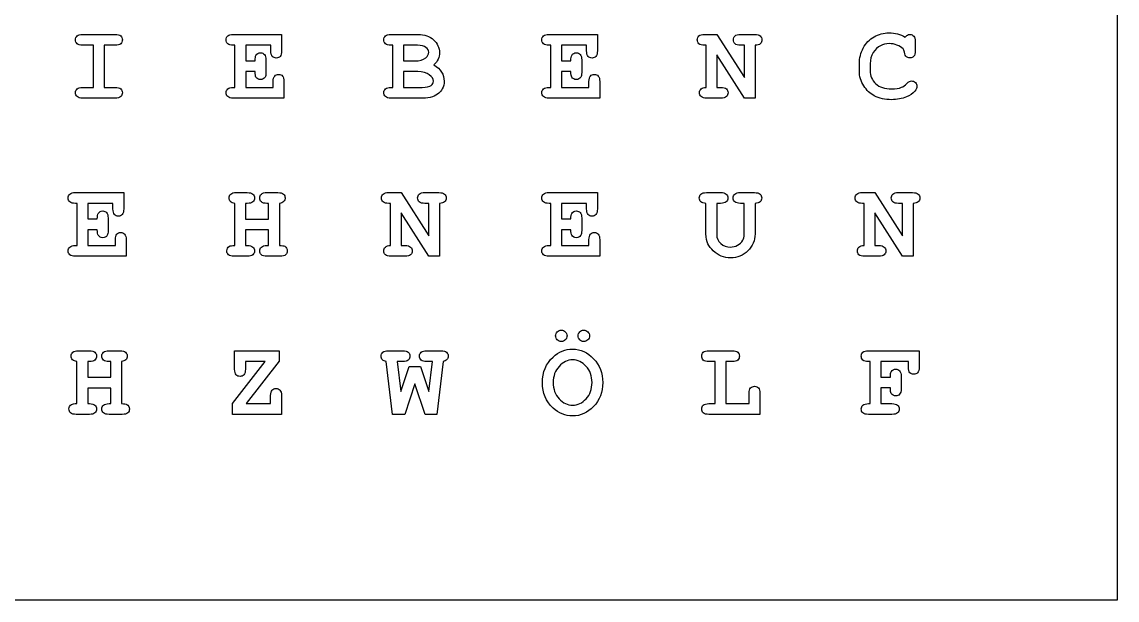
# Model space of a CAD drawing. Extents: x -6 to 224, y 54 to 284.
# Drawn here: x 108.9 to 223.7, y 54.5 to 115.1 of the extents above; entities that cross this region are included whole.
import ezdxf

# ---------------------------------------------------------------- set-up
doc = ezdxf.new("R2010")
doc.units = 0
doc.layers.add('Ebene_1', color=7, linetype='CONTINUOUS')

msp = doc.modelspace()

# ---------------------------------------------------------------- linework, layer by layer
at = {"layer": 'Ebene_1', "color": 2}
msp.add_lwpolyline([(-6.010717, 284.2012), (223.725, 284.2012), (223.725, 54.46548), (-6.010717, 54.46548)], close=True, dxfattribs=at)
at = {"layer": 'Ebene_1', "color": 7}
for points in [[(115.22919, 113.82893), (118.64122, 113.82293)], [(131.02703, 113.82893), (136.09821, 113.82293), (136.09821, 112.10314)], [(147.569, 113.82893), (150.40225, 113.82893)], [(164.14404, 113.82893), (169.21522, 113.82293), (169.21522, 112.10314)], [(180.44898, 113.82893), (181.75536, 113.82293), (184.64373, 109.29194), (184.64373, 112.69294), (184.23583, 112.69294)], [(184.23583, 113.82844), (185.7186, 113.82244)], [(115.22919, 108.27268), (116.37021, 108.27268), (116.37021, 112.69343), (115.22919, 112.69343)], [(117.5002, 112.69343), (117.5002, 108.27268), (118.64122, 108.27268)], [(118.64122, 112.69294), (117.5002, 112.69343)], [(131.02703, 108.27268), (131.20342, 108.27268), (131.20342, 112.69343), (131.02703, 112.69343)], [(134.96822, 112.10314), (134.96822, 112.69294), (132.33341, 112.69294), (132.33341, 111.06134), (133.32559, 111.06134)], [(147.74539, 108.27268), (147.74539, 112.69343), (147.569, 112.69343)], [(150.34713, 112.69343), (148.87538, 112.69343), (148.87538, 111.05081)], [(164.14404, 108.27268), (164.32043, 108.27268), (164.32043, 112.69343), (164.14404, 112.69343)], [(168.08523, 112.10314), (168.08523, 112.69294), (165.45042, 112.69294), (165.45042, 111.06134), (166.44261, 111.06134)], [(180.62537, 108.27268), (180.62537, 112.69343), (180.44898, 112.69343)], [(185.77923, 112.69245), (185.77923, 107.14171), (184.66027, 107.14171), (181.75536, 111.69022)], [(202.55824, 113.07381), (202.55824, 112.11469)], [(181.75536, 111.69022), (181.75536, 108.27268), (182.16326, 108.27268)], [(134.4556, 111.14402), (134.4556, 109.84315)], [(148.87538, 111.05081), (150.11561, 111.05081)], [(167.57262, 111.14402), (167.57262, 109.84315)], [(196.69331, 109.99248), (196.69331, 110.75867)], [(197.8233, 110.74768), (197.8233, 110.01456)], [(132.33341, 109.93184), (132.33341, 108.27268), (135.21626, 108.27268), (135.21626, 108.88453)], [(133.32559, 109.93135), (132.33341, 109.93184)], [(150.36917, 109.92081), (148.87538, 109.92081), (148.87538, 108.27268)], [(165.45042, 109.93184), (165.45042, 108.27268), (168.33327, 108.27268), (168.33327, 108.88453)], [(166.44261, 109.93135), (165.45042, 109.93184)], [(136.34625, 108.88453), (136.34625, 107.14269), (131.02703, 107.14269)], [(147.569, 108.27268), (147.74539, 108.27268)], [(148.87538, 108.27268), (150.82668, 108.27268)], [(169.46327, 108.88453), (169.46327, 107.14269), (164.14404, 107.14269)], [(118.64122, 107.14269), (115.22919, 107.14269)], [(150.88732, 107.14269), (147.569, 107.14269)], [(182.16326, 107.14269), (180.68049, 107.14269)], [(114.46852, 97.23426), (119.5397, 97.22826), (119.5397, 95.50847)], [(131.34122, 97.23428), (132.49326, 97.22828)], [(134.5548, 97.23379), (135.70684, 97.22779)], [(147.33198, 97.23426), (148.63836, 97.22826), (151.52673, 92.69727), (151.52673, 96.09827), (151.11883, 96.09827)], [(151.11883, 97.23377), (152.6016, 97.22777)], [(164.14404, 97.23426), (169.21522, 97.22826), (169.21522, 95.50847)], [(180.65844, 97.22875), (182.14121, 97.23475)], [(184.21378, 97.23475), (185.69655, 97.22875)], [(197.0075, 97.23426), (198.31388, 97.22826), (201.20225, 92.69727), (201.20225, 96.09827), (200.79435, 96.09827)], [(200.79435, 97.23377), (202.27712, 97.22777)], [(114.46852, 91.67801), (114.64491, 91.67801), (114.64491, 96.09876), (114.46852, 96.09876)], [(118.40971, 95.50847), (118.40971, 96.09827), (115.7749, 96.09827), (115.7749, 94.46667), (116.76708, 94.46667)], [(131.18688, 91.67803), (131.18688, 96.09878)], [(132.49326, 96.09829), (132.31687, 96.09829), (132.31687, 94.44464), (134.73119, 94.44464), (134.73119, 96.09829), (134.5548, 96.09829)], [(135.86118, 96.0978), (135.86118, 91.67705)], [(147.50837, 91.67801), (147.50837, 96.09876), (147.33198, 96.09876)], [(152.66223, 96.09778), (152.66223, 90.54704), (151.54326, 90.54704), (148.63836, 95.09555)], [(164.14404, 91.67801), (164.32043, 91.67801), (164.32043, 96.09876), (164.14404, 96.09876)], [(168.08523, 95.50847), (168.08523, 96.09827), (165.45042, 96.09827), (165.45042, 94.46667), (166.44261, 94.46667)], [(180.60332, 92.8962), (180.60332, 96.09876)], [(182.14121, 96.09925), (181.73331, 96.09925), (181.73331, 92.79747)], [(184.62168, 92.79747), (184.62168, 96.09925), (184.21378, 96.09925)], [(185.75167, 96.09876), (185.75167, 92.8962)], [(197.18389, 91.67801), (197.18389, 96.09876), (197.0075, 96.09876)], [(202.33775, 96.09778), (202.33775, 90.54704), (201.21878, 90.54704), (198.31388, 95.09555)], [(117.89709, 94.54935), (117.89709, 93.24849)], [(148.63836, 95.09555), (148.63836, 91.67801), (149.04626, 91.67801)], [(167.57262, 94.54935), (167.57262, 93.24849)], [(198.31388, 95.09555), (198.31388, 91.67801), (198.72178, 91.67801)], [(115.7749, 93.33717), (115.7749, 91.67801), (118.65775, 91.67801), (118.65775, 92.28986)], [(116.76708, 93.33668), (115.7749, 93.33717)], [(134.73119, 93.31512), (132.31687, 93.31512), (132.31687, 91.67801), (132.49326, 91.67801)], [(134.5548, 91.67703), (134.73119, 91.67703), (134.73119, 93.31512)], [(165.45042, 93.33717), (165.45042, 91.67801), (168.33327, 91.67801), (168.33327, 92.28986)], [(166.44261, 93.33668), (165.45042, 93.33717)], [(119.78774, 92.28986), (119.78774, 90.54802), (114.46852, 90.54802)], [(169.46327, 92.28986), (169.46327, 90.54802), (164.14404, 90.54802)], [(132.49326, 90.54802), (131.10971, 90.54802)], [(135.93835, 90.54704), (134.5548, 90.54704)], [(149.04626, 90.54802), (147.56349, 90.54802)], [(198.72178, 90.54802), (197.23901, 90.54802)], [(114.78271, 80.63961), (115.93475, 80.63361)], [(117.99629, 80.63912), (119.14833, 80.63312)], [(131.16985, 78.6938), (131.16985, 80.63959), (135.84416, 80.63359), (135.84416, 79.53116), (132.38302, 75.08334)], [(147.2989, 80.63959), (148.80372, 80.63359)], [(151.31726, 80.6391), (152.81657, 80.6331)], [(180.912, 80.63959), (183.3594, 80.63359)], [(197.64691, 80.63959), (202.96614, 80.63359), (202.96614, 78.90829)], [(114.62837, 75.08336), (114.62837, 79.50411)], [(115.93475, 79.50362), (115.75836, 79.50362), (115.75836, 77.84997), (118.17268, 77.84997), (118.17268, 79.50362), (117.99629, 79.50362)], [(119.30267, 79.50313), (119.30267, 75.08238)], [(136.08167, 75.92119), (136.07567, 73.95335), (130.93834, 73.95335), (130.93834, 75.08334), (134.38344, 79.50409), (132.29984, 79.50409), (132.29984, 78.6938)], [(150.05498, 77.16143), (149.00767, 73.95335), (147.73988, 73.95335), (147.06739, 79.50409)], [(148.80372, 79.5036), (148.21392, 79.5036), (148.58875, 76.34514), (149.4762, 78.97443), (150.65029, 78.97443), (151.53224, 76.34514), (151.90706, 79.5036), (151.31726, 79.5036)], [(153.03706, 79.50311), (152.38662, 73.95237), (151.14088, 73.95237), (150.05498, 77.16143)], [(180.912, 75.08334), (181.56795, 75.08334), (181.56795, 79.50409), (180.912, 79.50409)], [(182.69794, 79.50409), (182.69794, 75.08334), (185.13431, 75.08334), (185.13431, 76.1527)], [(183.3594, 79.5036), (182.69794, 79.50409)], [(197.64691, 75.08334), (197.8233, 75.08334), (197.8233, 79.50409), (197.64691, 79.50409)], [(201.83615, 78.90829), (201.83615, 79.5036), (198.95329, 79.5036), (198.95329, 77.86649), (199.94548, 77.86649)], [(201.07549, 77.94917), (201.07549, 76.64831)], [(118.17268, 76.72045), (115.75836, 76.72045), (115.75836, 75.08334), (115.93475, 75.08334)], [(117.99629, 75.08236), (118.17268, 75.08236), (118.17268, 76.72045)], [(132.38302, 75.08334), (134.94617, 75.08334), (134.94617, 75.92119)], [(186.2643, 76.1527), (186.2643, 73.95335), (180.912, 73.95335)], [(198.95329, 76.73699), (198.95329, 75.08334), (200.11084, 75.08334)], [(199.94548, 76.7365), (198.95329, 76.73699)], [(115.93475, 73.95335), (114.5512, 73.95335)], [(119.37985, 73.95237), (117.99629, 73.95237)], [(200.11084, 73.95335), (197.64691, 73.95335)]]:
    msp.add_lwpolyline(points, dxfattribs=at)
for points in [[(201.4999, 113.5368)], [(185.75167, 96.09876)], [(166.02919, 82.19953)], [(168.3884, 82.19953)], [(168.65298, 77.29372)], [(169.78297, 77.29372)]]:
    msp.add_lwpolyline(points, close=True, dxfattribs=at)
for points in [[(114.64491, 113.66908), (114.762497, 113.775647), (114.957257, 113.82893), (115.22919, 113.82893)], [(118.64122, 113.82293), (118.913153, 113.82293), (119.106077, 113.771483), (119.21999, 113.66859)], [(130.44274, 113.66908), (130.560333, 113.775647), (130.755097, 113.82893), (131.02703, 113.82893)], [(146.98471, 113.66908), (147.102303, 113.775647), (147.297067, 113.82893), (147.569, 113.82893)], [(150.40225, 113.82893), (151.078403, 113.82893), (151.622267, 113.63968), (152.03384, 113.26118)], [(163.55975, 113.66908), (163.677343, 113.775647), (163.872107, 113.82893), (164.14404, 113.82893)], [(179.86469, 113.66908), (179.982283, 113.775647), (180.177047, 113.82893), (180.44898, 113.82893)], [(183.65154, 113.66859), (183.769133, 113.775157), (183.963897, 113.82844), (184.23583, 113.82844)], [(185.7186, 113.82244), (185.990533, 113.82244), (186.18346, 113.770993), (186.29738, 113.6681)], [(198.24222, 113.58089), (198.727293, 113.856503), (199.24176, 113.99431), (199.78562, 113.99431)], [(199.78562, 113.99431), (200.11268, 113.99431), (200.417687, 113.955723), (200.70064, 113.87855)], [(200.70064, 113.87855), (200.987273, 113.805057), (201.253693, 113.69114), (201.4999, 113.5368)], [(201.4999, 113.53679), (201.56972, 113.63233), (201.645053, 113.703987), (201.7259, 113.75176)], [(201.7259, 113.75176), (201.81042, 113.79956), (201.900453, 113.82346), (201.996, 113.82346)], [(201.996, 113.82346), (202.16136, 113.82346), (202.295487, 113.7665), (202.39838, 113.65258)], [(114.47403, 113.26118), (114.47403, 113.43022), (114.53099, 113.566187), (114.64491, 113.66908)], [(114.64491, 112.84777), (114.53099, 112.954337), (114.47403, 113.09214), (114.47403, 113.26118)], [(115.22919, 112.69343), (114.957257, 112.69343), (114.762497, 112.744877), (114.64491, 112.84777)], [(119.21999, 112.84728), (119.106077, 112.744387), (118.913153, 112.69294), (118.64122, 112.69294)], [(119.21999, 113.66859), (119.337583, 113.565697), (119.39638, 113.42973), (119.39638, 113.26069)], [(119.39638, 113.26069), (119.39638, 113.09165), (119.337583, 112.953847), (119.21999, 112.84728)], [(130.27186, 113.26118), (130.27186, 113.43022), (130.32882, 113.566187), (130.44274, 113.66908)], [(130.44274, 112.84777), (130.32882, 112.954337), (130.27186, 113.09214), (130.27186, 113.26118)], [(131.02703, 112.69343), (130.755097, 112.69343), (130.560333, 112.744877), (130.44274, 112.84777)], [(146.81383, 113.26118), (146.81383, 113.43022), (146.87079, 113.566187), (146.98471, 113.66908)], [(146.98471, 112.84777), (146.87079, 112.954337), (146.81383, 113.09214), (146.81383, 113.26118)], [(147.569, 112.69343), (147.297067, 112.69343), (147.102303, 112.744877), (146.98471, 112.84777)], [(151.24009, 112.46743), (151.052677, 112.618097), (150.755023, 112.69343), (150.34713, 112.69343)], [(152.03384, 113.26118), (152.44542, 112.886353), (152.65121, 112.43987), (152.65121, 111.92173)], [(163.38887, 113.26118), (163.38887, 113.43022), (163.44583, 113.566187), (163.55975, 113.66908)], [(163.55975, 112.84777), (163.44583, 112.954337), (163.38887, 113.09214), (163.38887, 113.26118)], [(164.14404, 112.69343), (163.872107, 112.69343), (163.677343, 112.744877), (163.55975, 112.84777)], [(179.69382, 113.26118), (179.69382, 113.43022), (179.750777, 113.566187), (179.86469, 113.66908)], [(179.86469, 112.84777), (179.750777, 112.954337), (179.69382, 113.09214), (179.69382, 113.26118)], [(180.44898, 112.69343), (180.177047, 112.69343), (179.982283, 112.744877), (179.86469, 112.84777)], [(183.48067, 113.26069), (183.48067, 113.42973), (183.537627, 113.565697), (183.65154, 113.66859)], [(183.65154, 112.84728), (183.537627, 112.953847), (183.48067, 113.09165), (183.48067, 113.26069)], [(184.23583, 112.69294), (183.963897, 112.69294), (183.769133, 112.744387), (183.65154, 112.84728)], [(186.30289, 112.8523), (186.18897, 112.745733), (186.014417, 112.69245), (185.77923, 112.69245)], [(186.29738, 113.6681), (186.414973, 113.565207), (186.47377, 113.42924), (186.47377, 113.2602)], [(186.47377, 113.2602), (186.47377, 113.094833), (186.41681, 112.958867), (186.30289, 112.8523)], [(197.10121, 112.40129), (197.376817, 112.912083), (197.757153, 113.305283), (198.24222, 113.58089)], [(198.89817, 112.64386), (198.61521, 112.496867), (198.365323, 112.258007), (198.14851, 111.92728)], [(199.82972, 112.86434), (199.49164, 112.86434), (199.181123, 112.790847), (198.89817, 112.64386)], [(200.64001, 112.71552), (200.37175, 112.814733), (200.101653, 112.86434), (199.82972, 112.86434)], [(201.27391, 112.31864), (201.123243, 112.484007), (200.911943, 112.6163), (200.64001, 112.71552)], [(202.39838, 113.65258), (202.504953, 113.538667), (202.55824, 113.345743), (202.55824, 113.07381)], [(133.32559, 111.06134), (133.32559, 111.35532), (133.353157, 111.54457), (133.40829, 111.62909)], [(133.40829, 111.62909), (133.522203, 111.809157), (133.683893, 111.89919), (133.89336, 111.89919)], [(133.89336, 111.89919), (134.05872, 111.89919), (134.192847, 111.840393), (134.29574, 111.7228)], [(134.29574, 111.7228), (134.402313, 111.60888), (134.4556, 111.415953), (134.4556, 111.14402)], [(135.12256, 111.52436), (135.019667, 111.63828), (134.96822, 111.831207), (134.96822, 112.10314)], [(135.53597, 111.35348), (135.36693, 111.35348), (135.229127, 111.41044), (135.12256, 111.52436)], [(135.94387, 111.52436), (135.840977, 111.41044), (135.70501, 111.35348), (135.53597, 111.35348)], [(136.09821, 112.10314), (136.09821, 111.83488), (136.046763, 111.641953), (135.94387, 111.52436)], [(151.22356, 111.38705), (151.421993, 111.537717), (151.52121, 111.72513), (151.52121, 111.94929)], [(151.52121, 111.94929), (151.52121, 112.147723), (151.427503, 112.320437), (151.24009, 112.46743)], [(152.65121, 111.92173), (152.65121, 111.675517), (152.603437, 111.444003), (152.50789, 111.22719)], [(166.44261, 111.06134), (166.44261, 111.35532), (166.470177, 111.54457), (166.52531, 111.62909)], [(166.52531, 111.62909), (166.63923, 111.809157), (166.80092, 111.89919), (167.01038, 111.89919)], [(167.01038, 111.89919), (167.175747, 111.89919), (167.309877, 111.840393), (167.41277, 111.7228)], [(167.41277, 111.7228), (167.519337, 111.60888), (167.57262, 111.415953), (167.57262, 111.14402)], [(168.23957, 111.52436), (168.136677, 111.63828), (168.08523, 111.831207), (168.08523, 112.10314)], [(168.65298, 111.35348), (168.48394, 111.35348), (168.346137, 111.41044), (168.23957, 111.52436)], [(169.06088, 111.52436), (168.957987, 111.41044), (168.82202, 111.35348), (168.65298, 111.35348)], [(169.21522, 112.10314), (169.21522, 111.83488), (169.163773, 111.641953), (169.06088, 111.52436)], [(196.69331, 110.75867), (196.69331, 111.346637), (196.829277, 111.894177), (197.10121, 112.40129)], [(198.14851, 111.92728), (197.931703, 111.596547), (197.8233, 111.203347), (197.8233, 110.74768)], [(201.42825, 111.96035), (201.402517, 112.11469), (201.35107, 112.23412), (201.27391, 112.31864)], [(201.6322, 111.48631), (201.540327, 111.57083), (201.472343, 111.728843), (201.42825, 111.96035)], [(201.996, 111.35953), (201.845333, 111.35953), (201.724067, 111.40179), (201.6322, 111.48631)], [(202.39838, 111.5304), (202.295487, 111.416487), (202.16136, 111.35953), (201.996, 111.35953)], [(202.55824, 112.11469), (202.55824, 111.842757), (202.504953, 111.647993), (202.39838, 111.5304)], [(150.11561, 111.05081), (150.560263, 111.05081), (150.92958, 111.16289), (151.22356, 111.38705)], [(152.50789, 111.22719), (152.412343, 111.010383), (152.26719, 110.81011), (152.07243, 110.62637)], [(152.07243, 110.62637), (152.428883, 110.413237), (152.695303, 110.163353), (152.87169, 109.87672)], [(133.40829, 109.35808), (133.353157, 109.4426), (133.32559, 109.63369), (133.32559, 109.93135)], [(133.89336, 109.08799), (133.683893, 109.08799), (133.522203, 109.17802), (133.40829, 109.35808)], [(134.3674, 109.34706), (134.249807, 109.174347), (134.091793, 109.08799), (133.89336, 109.08799)], [(134.4556, 109.84315), (134.4556, 109.596943), (134.4262, 109.43158), (134.3674, 109.34706)], [(135.21626, 108.88453), (135.21626, 109.156463), (135.267707, 109.34939), (135.3706, 109.46331)], [(135.3706, 109.46331), (135.477173, 109.580897), (135.614977, 109.63969), (135.78401, 109.63969)], [(135.78401, 109.63969), (135.949377, 109.63969), (136.083507, 109.580897), (136.1864, 109.46331)], [(136.1864, 109.46331), (136.292967, 109.34939), (136.34625, 109.156463), (136.34625, 108.88453)], [(151.58736, 109.59009), (151.3044, 109.81057), (150.898337, 109.92081), (150.36917, 109.92081)], [(152.0118, 108.9176), (152.0118, 109.14544), (151.87032, 109.369603), (151.58736, 109.59009)], [(152.87169, 109.87672), (153.051757, 109.59376), (153.14179, 109.272217), (153.14179, 108.91209)], [(166.52531, 109.35808), (166.470177, 109.4426), (166.44261, 109.63369), (166.44261, 109.93135)], [(167.01038, 109.08799), (166.80092, 109.08799), (166.63923, 109.17802), (166.52531, 109.35808)], [(167.48442, 109.34706), (167.366827, 109.174347), (167.208813, 109.08799), (167.01038, 109.08799)], [(167.57262, 109.84315), (167.57262, 109.596943), (167.54322, 109.43158), (167.48442, 109.34706)], [(168.33327, 108.88453), (168.33327, 109.156463), (168.38472, 109.34939), (168.48762, 109.46331)], [(168.48762, 109.46331), (168.594187, 109.580897), (168.73199, 109.63969), (168.90103, 109.63969)], [(168.90103, 109.63969), (169.06639, 109.63969), (169.200517, 109.580897), (169.30341, 109.46331)], [(169.30341, 109.46331), (169.409983, 109.34939), (169.46327, 109.156463), (169.46327, 108.88453)], [(197.15082, 108.43254), (196.845813, 108.91026), (196.69331, 109.43024), (196.69331, 109.99248)], [(197.8233, 110.01456), (197.8233, 109.470693), (198.0199, 109.01686), (198.4131, 108.65306)], [(114.47403, 107.71044), (114.47403, 107.875807), (114.53099, 108.009937), (114.64491, 108.11283)], [(114.64491, 108.11283), (114.762497, 108.219397), (114.957257, 108.27268), (115.22919, 108.27268)], [(118.64122, 108.27268), (118.913153, 108.27268), (119.106077, 108.219397), (119.21999, 108.11283)], [(119.21999, 108.11283), (119.337583, 108.009937), (119.39638, 107.87397), (119.39638, 107.70493)], [(130.27186, 107.71044), (130.27186, 107.875807), (130.330657, 108.009937), (130.44825, 108.11283)], [(130.44825, 108.11283), (130.565843, 108.219397), (130.75877, 108.27268), (131.02703, 108.27268)], [(146.81383, 107.71044), (146.81383, 107.875807), (146.872627, 108.009937), (146.99022, 108.11283)], [(146.99022, 108.11283), (147.107813, 108.219397), (147.30074, 108.27268), (147.569, 108.27268)], [(150.82668, 108.27268), (151.286027, 108.27268), (151.609407, 108.340663), (151.79682, 108.47663)], [(151.79682, 108.47663), (151.94014, 108.579523), (152.0118, 108.726513), (152.0118, 108.9176)], [(152.94886, 108.11283), (152.85332, 107.925417), (152.735727, 107.776587), (152.59608, 107.66634)], [(153.14179, 108.91209), (153.14179, 108.625457), (153.07748, 108.359037), (152.94886, 108.11283)], [(163.38887, 107.71044), (163.38887, 107.875807), (163.447667, 108.009937), (163.56526, 108.11283)], [(163.56526, 108.11283), (163.682853, 108.219397), (163.87578, 108.27268), (164.14404, 108.27268)], [(179.92533, 107.71044), (179.92533, 107.872133), (179.982287, 108.006263), (180.0962, 108.11283)], [(180.0962, 108.11283), (180.21012, 108.219397), (180.38651, 108.27268), (180.62537, 108.27268)], [(182.16326, 108.27268), (182.435193, 108.27268), (182.62812, 108.219397), (182.74204, 108.11283)], [(182.74204, 108.11283), (182.859633, 108.009937), (182.91843, 107.87397), (182.91843, 107.70493)], [(198.25876, 107.39075), (197.825133, 107.611237), (197.45582, 107.9585), (197.15082, 108.43254)], [(198.4131, 108.65306), (198.809973, 108.28926), (199.35935, 108.10736), (200.06123, 108.10736)], [(200.06123, 108.10736), (200.480157, 108.10736), (200.834773, 108.164317), (201.12508, 108.27823)], [(201.12508, 108.27823), (201.29412, 108.344363), (201.474183, 108.47482), (201.66527, 108.6696)], [(201.66527, 108.6696), (201.782863, 108.787187), (201.874733, 108.862517), (201.94088, 108.89559)], [(201.94088, 108.89559), (202.007013, 108.932323), (202.082343, 108.95069), (202.16687, 108.95069)], [(202.16687, 108.95069), (202.317537, 108.95069), (202.44983, 108.89373), (202.56375, 108.77981)], [(202.73463, 108.37742), (202.73463, 108.22308), (202.65746, 108.057717), (202.50312, 107.88133)], [(202.56375, 108.77981), (202.67767, 108.66589), (202.73463, 108.53176), (202.73463, 108.37742)], [(114.64491, 107.29703), (114.53099, 107.403597), (114.47403, 107.5414), (114.47403, 107.71044)], [(115.22919, 107.14269), (114.957257, 107.14269), (114.762497, 107.194137), (114.64491, 107.29703)], [(119.21999, 107.29703), (119.106077, 107.194137), (118.913153, 107.14269), (118.64122, 107.14269)], [(119.39638, 107.70493), (119.39638, 107.539563), (119.337583, 107.403597), (119.21999, 107.29703)], [(130.44274, 107.29703), (130.32882, 107.403597), (130.27186, 107.5414), (130.27186, 107.71044)], [(131.02703, 107.14269), (130.755097, 107.14269), (130.560333, 107.194137), (130.44274, 107.29703)], [(146.98471, 107.29703), (146.87079, 107.403597), (146.81383, 107.5414), (146.81383, 107.71044)], [(147.569, 107.14269), (147.297067, 107.14269), (147.102303, 107.194137), (146.98471, 107.29703)], [(151.90706, 107.28601), (151.635133, 107.190463), (151.29522, 107.14269), (150.88732, 107.14269)], [(152.59608, 107.66634), (152.408667, 107.512), (152.178993, 107.385223), (151.90706, 107.28601)], [(163.55975, 107.29703), (163.44583, 107.403597), (163.38887, 107.5414), (163.38887, 107.71044)], [(164.14404, 107.14269), (163.872107, 107.14269), (163.677343, 107.194137), (163.55975, 107.29703)], [(180.0962, 107.29703), (179.982287, 107.403597), (179.92533, 107.5414), (179.92533, 107.71044)], [(180.68049, 107.14269), (180.408557, 107.14269), (180.213793, 107.194137), (180.0962, 107.29703)], [(182.74204, 107.29703), (182.62812, 107.194137), (182.435193, 107.14269), (182.16326, 107.14269)], [(182.91843, 107.70493), (182.91843, 107.539563), (182.859633, 107.403597), (182.74204, 107.29703)], [(200.06674, 106.97733), (199.397933, 106.97733), (198.795273, 107.115137), (198.25876, 107.39075)], [(201.63771, 107.27499), (201.163663, 107.07655), (200.640007, 106.97733), (200.06674, 106.97733)], [(202.50312, 107.88133), (202.278953, 107.624097), (201.990483, 107.421983), (201.63771, 107.27499)], [(113.71335, 96.66651), (113.71335, 96.83555), (113.77031, 96.971517), (113.88423, 97.07441)], [(113.88423, 96.2531), (113.77031, 96.359667), (113.71335, 96.49747), (113.71335, 96.66651)], [(113.88423, 97.07441), (114.001823, 97.180977), (114.196587, 97.23426), (114.46852, 97.23426)], [(130.58605, 96.66653), (130.58605, 96.83557), (130.64301, 96.971537), (130.75693, 97.07443)], [(130.73488, 96.28068), (130.63566, 96.383573), (130.58605, 96.51219), (130.58605, 96.66653)], [(130.75693, 97.07443), (130.874523, 97.180997), (131.069287, 97.23428), (131.34122, 97.23428)], [(132.49326, 97.22828), (132.765193, 97.22828), (132.95812, 97.176833), (133.07204, 97.07394)], [(133.07204, 97.07394), (133.189627, 96.971047), (133.24842, 96.83508), (133.24842, 96.66604)], [(133.24842, 96.66604), (133.24842, 96.497), (133.189627, 96.359197), (133.07204, 96.25263)], [(133.79964, 96.66604), (133.79964, 96.83508), (133.8566, 96.971047), (133.97052, 97.07394)], [(133.97052, 96.25263), (133.8566, 96.359197), (133.79964, 96.497), (133.79964, 96.66604)], [(133.97052, 97.07394), (134.088113, 97.180507), (134.282873, 97.23379), (134.5548, 97.23379)], [(135.70684, 97.22779), (135.978773, 97.22779), (136.1717, 97.176343), (136.28562, 97.07345)], [(136.28562, 97.07345), (136.403213, 96.970557), (136.46201, 96.83459), (136.46201, 96.66555)], [(136.46201, 96.66555), (136.46201, 96.51121), (136.410563, 96.382593), (136.30767, 96.2797)], [(146.57681, 96.66651), (146.57681, 96.83555), (146.63377, 96.971517), (146.74769, 97.07441)], [(146.74769, 96.2531), (146.63377, 96.359667), (146.57681, 96.49747), (146.57681, 96.66651)], [(146.74769, 97.07441), (146.865283, 97.180977), (147.060047, 97.23426), (147.33198, 97.23426)], [(150.36366, 96.66602), (150.36366, 96.83506), (150.42062, 96.971027), (150.53454, 97.07392)], [(150.53454, 96.25261), (150.42062, 96.359177), (150.36366, 96.49698), (150.36366, 96.66602)], [(150.53454, 97.07392), (150.652133, 97.180487), (150.846897, 97.23377), (151.11883, 97.23377)], [(152.6016, 97.22777), (152.873533, 97.22777), (153.066457, 97.176323), (153.18037, 97.07343)], [(153.18037, 97.07343), (153.297963, 96.970537), (153.35676, 96.83457), (153.35676, 96.66553)], [(153.35676, 96.66553), (153.35676, 96.500163), (153.2998, 96.364197), (153.18588, 96.25763)], [(163.38887, 96.66651), (163.38887, 96.83555), (163.44583, 96.971517), (163.55975, 97.07441)], [(163.55975, 96.2531), (163.44583, 96.359667), (163.38887, 96.49747), (163.38887, 96.66651)], [(163.55975, 97.07441), (163.677343, 97.180977), (163.872107, 97.23426), (164.14404, 97.23426)], [(179.90328, 96.66651), (179.90328, 96.83555), (179.96024, 96.971517), (180.07416, 97.07441)], [(180.07416, 96.25861), (179.96024, 96.365177), (179.90328, 96.501143), (179.90328, 96.66651)], [(180.07416, 97.07441), (180.188073, 97.177303), (180.382833, 97.22875), (180.65844, 97.22875)], [(182.14121, 97.23475), (182.413143, 97.23475), (182.60607, 97.181467), (182.71999, 97.0749)], [(182.71999, 97.0749), (182.837583, 96.972007), (182.89638, 96.83604), (182.89638, 96.667)], [(182.89638, 96.667), (182.89638, 96.49796), (182.837583, 96.360157), (182.71999, 96.25359)], [(183.45862, 96.667), (183.45862, 96.83604), (183.515577, 96.972007), (183.62949, 97.0749)], [(183.62949, 96.25359), (183.515577, 96.360157), (183.45862, 96.49796), (183.45862, 96.667)], [(183.62949, 97.0749), (183.747083, 97.181467), (183.941847, 97.23475), (184.21378, 97.23475)], [(185.69655, 97.22875), (185.968483, 97.22875), (186.16141, 97.177303), (186.27533, 97.07441)], [(186.27533, 97.07441), (186.392923, 96.971517), (186.45172, 96.83555), (186.45172, 96.66651)], [(186.45172, 96.66651), (186.45172, 96.501143), (186.39476, 96.365177), (186.28084, 96.25861)], [(196.25233, 96.66651), (196.25233, 96.83555), (196.30929, 96.971517), (196.42321, 97.07441)], [(196.42321, 96.2531), (196.30929, 96.359667), (196.25233, 96.49747), (196.25233, 96.66651)], [(196.42321, 97.07441), (196.540803, 97.180977), (196.735567, 97.23426), (197.0075, 97.23426)], [(200.03918, 96.66602), (200.03918, 96.83506), (200.09614, 96.971027), (200.21006, 97.07392)], [(200.21006, 96.25261), (200.09614, 96.359177), (200.03918, 96.49698), (200.03918, 96.66602)], [(200.21006, 97.07392), (200.327653, 97.180487), (200.522417, 97.23377), (200.79435, 97.23377)], [(202.27712, 97.22777), (202.549053, 97.22777), (202.741977, 97.176323), (202.85589, 97.07343)], [(202.85589, 97.07343), (202.973483, 96.970537), (203.03228, 96.83457), (203.03228, 96.66553)], [(203.03228, 96.66553), (203.03228, 96.500163), (202.975323, 96.364197), (202.86141, 96.25763)], [(114.46852, 96.09876), (114.196587, 96.09876), (114.001823, 96.150207), (113.88423, 96.2531)], [(118.56405, 94.92969), (118.461157, 95.04361), (118.40971, 95.236537), (118.40971, 95.50847)], [(119.5397, 95.50847), (119.5397, 95.24021), (119.488253, 95.047283), (119.38536, 94.92969)], [(131.18688, 96.09878), (130.98844, 96.11718), (130.837773, 96.177813), (130.73488, 96.28068)], [(133.07204, 96.25263), (132.95812, 96.149737), (132.765193, 96.09829), (132.49326, 96.09829)], [(134.5548, 96.09829), (134.282873, 96.09829), (134.088113, 96.149737), (133.97052, 96.25263)], [(136.30767, 96.2797), (136.20845, 96.176807), (136.05962, 96.116173), (135.86118, 96.0978)], [(147.33198, 96.09876), (147.060047, 96.09876), (146.865283, 96.150207), (146.74769, 96.2531)], [(151.11883, 96.09827), (150.846897, 96.09827), (150.652133, 96.149717), (150.53454, 96.25261)], [(153.18588, 96.25763), (153.071967, 96.151063), (152.897417, 96.09778), (152.66223, 96.09778)], [(164.14404, 96.09876), (163.872107, 96.09876), (163.677343, 96.150207), (163.55975, 96.2531)], [(168.23957, 94.92969), (168.136677, 95.04361), (168.08523, 95.236537), (168.08523, 95.50847)], [(169.21522, 95.50847), (169.21522, 95.24021), (169.163773, 95.047283), (169.06088, 94.92969)], [(180.60332, 96.09876), (180.36446, 96.09876), (180.188073, 96.152043), (180.07416, 96.25861)], [(182.71999, 96.25359), (182.60607, 96.150697), (182.413143, 96.09925), (182.14121, 96.09925)], [(184.21378, 96.09925), (183.941847, 96.09925), (183.747083, 96.150697), (183.62949, 96.25359)], [(186.28084, 96.25861), (186.16692, 96.152043), (185.99053, 96.09876), (185.75167, 96.09876)], [(197.0075, 96.09876), (196.735567, 96.09876), (196.540803, 96.150207), (196.42321, 96.2531)], [(200.79435, 96.09827), (200.522417, 96.09827), (200.327653, 96.149717), (200.21006, 96.25261)], [(202.86141, 96.25763), (202.74749, 96.151063), (202.572937, 96.09778), (202.33775, 96.09778)], [(116.76708, 94.46667), (116.76708, 94.76065), (116.794647, 94.9499), (116.84978, 95.03442)], [(116.84978, 95.03442), (116.963693, 95.214487), (117.125383, 95.30452), (117.33485, 95.30452)], [(117.33485, 95.30452), (117.50021, 95.30452), (117.634337, 95.245723), (117.73723, 95.12813)], [(117.73723, 95.12813), (117.843803, 95.01421), (117.89709, 94.821283), (117.89709, 94.54935)], [(118.97746, 94.75882), (118.80842, 94.75882), (118.670617, 94.815777), (118.56405, 94.92969)], [(119.38536, 94.92969), (119.282467, 94.815777), (119.1465, 94.75882), (118.97746, 94.75882)], [(166.44261, 94.46667), (166.44261, 94.76065), (166.470177, 94.9499), (166.52531, 95.03442)], [(166.52531, 95.03442), (166.63923, 95.214487), (166.80092, 95.30452), (167.01038, 95.30452)], [(167.01038, 95.30452), (167.175747, 95.30452), (167.309877, 95.245723), (167.41277, 95.12813)], [(167.41277, 95.12813), (167.519337, 95.01421), (167.57262, 94.821283), (167.57262, 94.54935)], [(168.65298, 94.75882), (168.48394, 94.75882), (168.346137, 94.815777), (168.23957, 94.92969)], [(169.06088, 94.92969), (168.957987, 94.815777), (168.82202, 94.75882), (168.65298, 94.75882)], [(116.84978, 92.76342), (116.794647, 92.84794), (116.76708, 93.039027), (116.76708, 93.33668)], [(117.89709, 93.24849), (117.89709, 93.002277), (117.86769, 92.83691), (117.80889, 92.75239)], [(118.81209, 92.86864), (118.918663, 92.986233), (119.056467, 93.04503), (119.2255, 93.04503)], [(119.2255, 93.04503), (119.390867, 93.04503), (119.524997, 92.986233), (119.62789, 92.86864)], [(166.52531, 92.76342), (166.470177, 92.84794), (166.44261, 93.039027), (166.44261, 93.33668)], [(167.57262, 93.24849), (167.57262, 93.002277), (167.54322, 92.83691), (167.48442, 92.75239)], [(168.48762, 92.86864), (168.594187, 92.986233), (168.73199, 93.04503), (168.90103, 93.04503)], [(168.90103, 93.04503), (169.06639, 93.04503), (169.200517, 92.986233), (169.30341, 92.86864)], [(117.33485, 92.49332), (117.125383, 92.49332), (116.963693, 92.583353), (116.84978, 92.76342)], [(117.80889, 92.75239), (117.691297, 92.579677), (117.533283, 92.49332), (117.33485, 92.49332)], [(118.65775, 92.28986), (118.65775, 92.561793), (118.709197, 92.75472), (118.81209, 92.86864)], [(119.62789, 92.86864), (119.734457, 92.75472), (119.78774, 92.561793), (119.78774, 92.28986)], [(167.01038, 92.49332), (166.80092, 92.49332), (166.63923, 92.583353), (166.52531, 92.76342)], [(167.48442, 92.75239), (167.366827, 92.579677), (167.208813, 92.49332), (167.01038, 92.49332)], [(168.33327, 92.28986), (168.33327, 92.561793), (168.38472, 92.75472), (168.48762, 92.86864)], [(169.30341, 92.86864), (169.409983, 92.75472), (169.46327, 92.561793), (169.46327, 92.28986)], [(180.80727, 91.8544), (180.671303, 92.115307), (180.60332, 92.462573), (180.60332, 92.8962)], [(181.73331, 92.79747), (181.73331, 92.45939), (181.872953, 92.159897), (182.15224, 91.89899)], [(182.15224, 91.89899), (182.435193, 91.641757), (182.77511, 91.51314), (183.17199, 91.51314)], [(183.91613, 91.70055), (184.147637, 91.82549), (184.336887, 92.00739), (184.48388, 92.24625)], [(184.48388, 92.24625), (184.575747, 92.396917), (184.62168, 92.580657), (184.62168, 92.79747)], [(185.75167, 92.8962), (185.75167, 92.197993), (185.49995, 91.604517), (184.99651, 91.11577)], [(113.71335, 91.11577), (113.71335, 91.281137), (113.772147, 91.415267), (113.88974, 91.51816)], [(113.88423, 90.70236), (113.77031, 90.808927), (113.71335, 90.94673), (113.71335, 91.11577)], [(113.88974, 91.51816), (114.007333, 91.624727), (114.20026, 91.67801), (114.46852, 91.67801)], [(130.35454, 91.11577), (130.35454, 91.321557), (130.444573, 91.48141), (130.62464, 91.59533)], [(130.52542, 90.70236), (130.4115, 90.808927), (130.35454, 90.94673), (130.35454, 91.11577)], [(130.62464, 91.59533), (130.712833, 91.65413), (130.900247, 91.681697), (131.18688, 91.67803)], [(132.49326, 91.67801), (132.765193, 91.67801), (132.95812, 91.624727), (133.07204, 91.51816)], [(133.07204, 91.51816), (133.189627, 91.415267), (133.24842, 91.2793), (133.24842, 91.11026)], [(133.24842, 91.11026), (133.24842, 90.944893), (133.189627, 90.808927), (133.07204, 90.70236)], [(133.79964, 91.11479), (133.79964, 91.280157), (133.858437, 91.414287), (133.97603, 91.51718)], [(133.97052, 90.70138), (133.8566, 90.807947), (133.79964, 90.94575), (133.79964, 91.11479)], [(133.97603, 91.51718), (134.093623, 91.623747), (134.286547, 91.67703), (134.5548, 91.67703)], [(135.86118, 91.67705), (136.151487, 91.67705), (136.3389, 91.649483), (136.42342, 91.59435)], [(136.42342, 91.59435), (136.603487, 91.48043), (136.69352, 91.31874), (136.69352, 91.10928)], [(136.69352, 91.10928), (136.69352, 90.943913), (136.634723, 90.807947), (136.51713, 90.70138)], [(146.80832, 91.11577), (146.80832, 91.277463), (146.86528, 91.411593), (146.9792, 91.51816)], [(146.9792, 90.70236), (146.86528, 90.808927), (146.80832, 90.94673), (146.80832, 91.11577)], [(146.9792, 91.51816), (147.09312, 91.624727), (147.26951, 91.67801), (147.50837, 91.67801)], [(149.04626, 91.67801), (149.318193, 91.67801), (149.511117, 91.624727), (149.62503, 91.51816)], [(149.62503, 91.51816), (149.742623, 91.415267), (149.80142, 91.2793), (149.80142, 91.11026)], [(149.80142, 91.11026), (149.80142, 90.944893), (149.742623, 90.808927), (149.62503, 90.70236)], [(163.38887, 91.11577), (163.38887, 91.281137), (163.447667, 91.415267), (163.56526, 91.51816)], [(163.55975, 90.70236), (163.44583, 90.808927), (163.38887, 90.94673), (163.38887, 91.11577)], [(163.56526, 91.51816), (163.682853, 91.624727), (163.87578, 91.67801), (164.14404, 91.67801)], [(181.37502, 91.11026), (181.132487, 91.34912), (180.943237, 91.597167), (180.80727, 91.8544)], [(182.20185, 90.56456), (181.896843, 90.6895), (181.621233, 90.8714), (181.37502, 91.11026)], [(183.17199, 91.51314), (183.43657, 91.51314), (183.684617, 91.57561), (183.91613, 91.70055)], [(184.99651, 91.11577), (184.496743, 90.62703), (183.89408, 90.38266), (183.18852, 90.38266)], [(196.48384, 91.11577), (196.48384, 91.277463), (196.5408, 91.411593), (196.65472, 91.51816)], [(196.65472, 90.70236), (196.5408, 90.808927), (196.48384, 90.94673), (196.48384, 91.11577)], [(196.65472, 91.51816), (196.76864, 91.624727), (196.94503, 91.67801), (197.18389, 91.67801)], [(198.72178, 91.67801), (198.993713, 91.67801), (199.186637, 91.624727), (199.30055, 91.51816)], [(199.30055, 91.51816), (199.418143, 91.415267), (199.47694, 91.2793), (199.47694, 91.11026)], [(199.47694, 91.11026), (199.47694, 90.944893), (199.418143, 90.808927), (199.30055, 90.70236)], [(114.46852, 90.54802), (114.196587, 90.54802), (114.001823, 90.599467), (113.88423, 90.70236)], [(131.10971, 90.54802), (130.837777, 90.54802), (130.643013, 90.599467), (130.52542, 90.70236)], [(133.07204, 90.70236), (132.95812, 90.599467), (132.765193, 90.54802), (132.49326, 90.54802)], [(134.5548, 90.54704), (134.282873, 90.54704), (134.088113, 90.598487), (133.97052, 90.70138)], [(136.51713, 90.70138), (136.40321, 90.598487), (136.210283, 90.54704), (135.93835, 90.54704)], [(147.56349, 90.54802), (147.291557, 90.54802), (147.096793, 90.599467), (146.9792, 90.70236)], [(149.62503, 90.70236), (149.511117, 90.599467), (149.318193, 90.54802), (149.04626, 90.54802)], [(164.14404, 90.54802), (163.872107, 90.54802), (163.677343, 90.599467), (163.55975, 90.70236)], [(183.18852, 90.38266), (182.83942, 90.38266), (182.51053, 90.443293), (182.20185, 90.56456)], [(197.23901, 90.54802), (196.967077, 90.54802), (196.772313, 90.599467), (196.65472, 90.70236)], [(199.30055, 90.70236), (199.186637, 90.599467), (198.993713, 90.54802), (198.72178, 90.54802)], [(165.00945, 82.61846), (165.127043, 82.736053), (165.26852, 82.79485), (165.43388, 82.79485)], [(165.43388, 82.79485), (165.599247, 82.79485), (165.73889, 82.736053), (165.85281, 82.61846)], [(167.36314, 82.61846), (167.480727, 82.736053), (167.622203, 82.79485), (167.78757, 82.79485)], [(167.78757, 82.79485), (167.952937, 82.79485), (168.094417, 82.736053), (168.21201, 82.61846)], [(164.83306, 82.19953), (164.83306, 82.364897), (164.891857, 82.50454), (165.00945, 82.61846)], [(165.00945, 81.7751), (164.891857, 81.892693), (164.83306, 82.03417), (164.83306, 82.19953)], [(165.43388, 81.59871), (165.26852, 81.59871), (165.127043, 81.657507), (165.00945, 81.7751)], [(165.85281, 81.76959), (165.73889, 81.65567), (165.599247, 81.59871), (165.43388, 81.59871)], [(165.85281, 82.61846), (165.970397, 82.50454), (166.02919, 82.364897), (166.02919, 82.19953)], [(166.02919, 82.19953), (166.02919, 82.03049), (165.970397, 81.887177), (165.85281, 81.76959)], [(167.19226, 82.19953), (167.19226, 82.364897), (167.24922, 82.50454), (167.36314, 82.61846)], [(167.36314, 81.7751), (167.24922, 81.892693), (167.19226, 82.03417), (167.19226, 82.19953)], [(167.78757, 81.59871), (167.622203, 81.59871), (167.480727, 81.657507), (167.36314, 81.7751)], [(168.21201, 81.76959), (168.094417, 81.65567), (167.952937, 81.59871), (167.78757, 81.59871)], [(168.21201, 82.61846), (168.329603, 82.50454), (168.3884, 82.364897), (168.3884, 82.19953)], [(168.3884, 82.19953), (168.3884, 82.03049), (168.329603, 81.887177), (168.21201, 81.76959)], [(114.02754, 80.07186), (114.02754, 80.2409), (114.0845, 80.376867), (114.19842, 80.47976)], [(114.19842, 80.47976), (114.316013, 80.586327), (114.510777, 80.63961), (114.78271, 80.63961)], [(115.93475, 80.63361), (116.206683, 80.63361), (116.39961, 80.582163), (116.51353, 80.47927)], [(116.51353, 80.47927), (116.631117, 80.376377), (116.68991, 80.24041), (116.68991, 80.07137)], [(117.24113, 80.07137), (117.24113, 80.24041), (117.29809, 80.376377), (117.41201, 80.47927)], [(117.41201, 80.47927), (117.529603, 80.585837), (117.724363, 80.63912), (117.99629, 80.63912)], [(119.14833, 80.63312), (119.420263, 80.63312), (119.61319, 80.581673), (119.72711, 80.47878)], [(119.72711, 80.47878), (119.844703, 80.375887), (119.9035, 80.23992), (119.9035, 80.07088)], [(146.54374, 80.05531), (146.54374, 80.231697), (146.6007, 80.373173), (146.71462, 80.47974)], [(146.71462, 80.47974), (146.832207, 80.586307), (147.026967, 80.63959), (147.2989, 80.63959)], [(148.80372, 80.63359), (149.075653, 80.63359), (149.26858, 80.582143), (149.3825, 80.47925)], [(149.3825, 80.47925), (149.500093, 80.376357), (149.55889, 80.24039), (149.55889, 80.07135)], [(150.5621, 80.07135), (150.5621, 80.24039), (150.61906, 80.376357), (150.73298, 80.47925)], [(150.73298, 80.47925), (150.850567, 80.585817), (151.045327, 80.6391), (151.31726, 80.6391)], [(152.81657, 80.6331), (153.088503, 80.6331), (153.28143, 80.581653), (153.39535, 80.47876)], [(153.39535, 80.47876), (153.512937, 80.375867), (153.57173, 80.2399), (153.57173, 80.07086)], [(164.57399, 79.97262), (165.180323, 80.527513), (165.860153, 80.80496), (166.61348, 80.80496)], [(166.61348, 80.80496), (167.451327, 80.80496), (168.18812, 80.470557), (168.82386, 79.80175)], [(180.15684, 80.07184), (180.15684, 80.24088), (180.213797, 80.376847), (180.32771, 80.47974)], [(180.32771, 80.47974), (180.445303, 80.586307), (180.640067, 80.63959), (180.912, 80.63959)], [(183.3594, 80.63359), (183.631333, 80.63359), (183.824257, 80.582143), (183.93817, 80.47925)], [(183.93817, 80.47925), (184.055763, 80.376357), (184.11456, 80.24039), (184.11456, 80.07135)], [(196.89174, 80.07184), (196.89174, 80.24088), (196.9487, 80.376847), (197.06262, 80.47974)], [(197.06262, 80.47974), (197.180213, 80.586307), (197.374977, 80.63959), (197.64691, 80.63959)], [(114.17637, 79.68601), (114.07715, 79.788903), (114.02754, 79.91752), (114.02754, 80.07186)], [(114.62837, 79.50411), (114.42993, 79.52251), (114.279263, 79.583143), (114.17637, 79.68601)], [(116.51353, 79.65796), (116.39961, 79.555067), (116.206683, 79.50362), (115.93475, 79.50362)], [(116.68991, 80.07137), (116.68991, 79.90233), (116.631117, 79.764527), (116.51353, 79.65796)], [(117.41201, 79.65796), (117.29809, 79.764527), (117.24113, 79.90233), (117.24113, 80.07137)], [(117.99629, 79.50362), (117.724363, 79.50362), (117.529603, 79.555067), (117.41201, 79.65796)], [(119.74916, 79.68503), (119.64994, 79.582137), (119.50111, 79.521503), (119.30267, 79.50313)], [(119.9035, 80.07088), (119.9035, 79.91654), (119.852053, 79.787923), (119.74916, 79.68503)], [(146.67603, 79.68048), (146.587837, 79.7797), (146.54374, 79.904643), (146.54374, 80.05531)], [(147.06739, 79.50409), (146.894677, 79.526157), (146.764223, 79.584953), (146.67603, 79.68048)], [(149.3825, 79.65794), (149.26858, 79.555047), (149.075653, 79.5036), (148.80372, 79.5036)], [(149.55889, 80.07135), (149.55889, 79.90231), (149.500093, 79.764507), (149.3825, 79.65794)], [(150.73298, 79.65794), (150.61906, 79.764507), (150.5621, 79.90231), (150.5621, 80.07135)], [(151.31726, 79.5036), (151.045327, 79.5036), (150.850567, 79.555047), (150.73298, 79.65794)], [(153.43393, 79.70155), (153.342063, 79.598657), (153.209773, 79.53251), (153.03706, 79.50311)], [(153.57173, 80.07086), (153.57173, 79.927547), (153.525797, 79.804443), (153.43393, 79.70155)], [(163.44951, 77.29372), (163.44951, 78.3888), (163.824337, 79.281767), (164.57399, 79.97262)], [(166.61348, 79.67497), (166.087993, 79.67497), (165.617623, 79.44897), (165.20237, 78.99697)], [(168.03011, 78.99697), (167.614857, 79.44897), (167.142647, 79.67497), (166.61348, 79.67497)], [(168.82386, 79.80175), (169.463267, 79.136617), (169.78297, 78.300607), (169.78297, 77.29372)], [(180.32771, 79.65843), (180.213797, 79.764997), (180.15684, 79.9028), (180.15684, 80.07184)], [(180.912, 79.50409), (180.640067, 79.50409), (180.445303, 79.555537), (180.32771, 79.65843)], [(183.93817, 79.65794), (183.824257, 79.555047), (183.631333, 79.5036), (183.3594, 79.5036)], [(184.11456, 80.07135), (184.11456, 79.90231), (184.055763, 79.764507), (183.93817, 79.65794)], [(197.06262, 79.65843), (196.9487, 79.764997), (196.89174, 79.9028), (196.89174, 80.07184)], [(197.64691, 79.50409), (197.374977, 79.50409), (197.180213, 79.555537), (197.06262, 79.65843)], [(131.32419, 78.10952), (131.221297, 78.227107), (131.16985, 78.421867), (131.16985, 78.6938)], [(132.29984, 78.6938), (132.29984, 78.421867), (132.248393, 78.227107), (132.1455, 78.10952)], [(165.20237, 78.99697), (164.787123, 78.544977), (164.5795, 77.977227), (164.5795, 77.29372)], [(168.65298, 77.29372), (168.65298, 77.9809), (168.445357, 78.54865), (168.03011, 78.99697)], [(199.94548, 77.86649), (199.94548, 78.16047), (199.973047, 78.34972), (200.02818, 78.43424)], [(200.02818, 78.43424), (200.1421, 78.614307), (200.30379, 78.70434), (200.51325, 78.70434)], [(200.51325, 78.70434), (200.678617, 78.70434), (200.812747, 78.645543), (200.91564, 78.52795)], [(200.91564, 78.52795), (201.022207, 78.41403), (201.07549, 78.221103), (201.07549, 77.94917)], [(201.99049, 78.32951), (201.887597, 78.44343), (201.83615, 78.636357), (201.83615, 78.90829)], [(202.39838, 78.15864), (202.23302, 78.15864), (202.097057, 78.215597), (201.99049, 78.32951)], [(202.80628, 78.32951), (202.703387, 78.215597), (202.56742, 78.15864), (202.39838, 78.15864)], [(202.96614, 78.90829), (202.96614, 78.64003), (202.912853, 78.447103), (202.80628, 78.32951)], [(131.7376, 77.93864), (131.568567, 77.93864), (131.430763, 77.9956), (131.32419, 78.10952)], [(132.1455, 78.10952), (132.042607, 77.9956), (131.90664, 77.93864), (131.7376, 77.93864)], [(164.57399, 74.62032), (163.824337, 75.307507), (163.44951, 76.19864), (163.44951, 77.29372)], [(164.5795, 77.29372), (164.5795, 76.610213), (164.787123, 76.04246), (165.20237, 75.59046)], [(168.03011, 75.59046), (168.445357, 76.03878), (168.65298, 76.606533), (168.65298, 77.29372)], [(169.78297, 77.29372), (169.78297, 76.290507), (169.463267, 75.454497), (168.82386, 74.78569)], [(134.94617, 75.92119), (134.94617, 76.193123), (134.997617, 76.38605), (135.10051, 76.49997)], [(135.10051, 76.49997), (135.207077, 76.617563), (135.34488, 76.67636), (135.51392, 76.67636)], [(135.51392, 76.67636), (135.68296, 76.67636), (135.818927, 76.617563), (135.92182, 76.49997)], [(135.92182, 76.49997), (136.028387, 76.38605), (136.08167, 76.193123), (136.08167, 75.92119)], [(185.13431, 76.1527), (185.13431, 76.424633), (185.185757, 76.61756), (185.28865, 76.73148)], [(185.28865, 76.73148), (185.395217, 76.849073), (185.53302, 76.90787), (185.70206, 76.90787)], [(185.70206, 76.90787), (185.867427, 76.90787), (186.001557, 76.849073), (186.10445, 76.73148)], [(186.10445, 76.73148), (186.211017, 76.61756), (186.2643, 76.424633), (186.2643, 76.1527)], [(200.02818, 76.16324), (199.973047, 76.24776), (199.94548, 76.438847), (199.94548, 76.7365)], [(200.50774, 75.89314), (200.301953, 75.89314), (200.1421, 75.983173), (200.02818, 76.16324)], [(200.91564, 76.06402), (200.812747, 75.9501), (200.67678, 75.89314), (200.50774, 75.89314)], [(201.07549, 76.64831), (201.07549, 76.376377), (201.022207, 76.181613), (200.91564, 76.06402)], [(113.79603, 74.5211), (113.79603, 74.726887), (113.886063, 74.88674), (114.06613, 75.00066)], [(114.06613, 75.00066), (114.154323, 75.05946), (114.341737, 75.087027), (114.62837, 75.08336)], [(115.93475, 75.08334), (116.206683, 75.08334), (116.39961, 75.030057), (116.51353, 74.92349)], [(116.51353, 74.92349), (116.631117, 74.820597), (116.68991, 74.68463), (116.68991, 74.51559)], [(117.24113, 74.52012), (117.24113, 74.685487), (117.299927, 74.819617), (117.41752, 74.92251)], [(117.41752, 74.92251), (117.535113, 75.029077), (117.728037, 75.08236), (117.99629, 75.08236)], [(119.30267, 75.08238), (119.592983, 75.08238), (119.780397, 75.054813), (119.86491, 74.99968)], [(119.86491, 74.99968), (120.044977, 74.88576), (120.13501, 74.72407), (120.13501, 74.51461)], [(165.20237, 75.59046), (165.617623, 75.14214), (166.087993, 74.91798), (166.61348, 74.91798)], [(166.61348, 74.91798), (167.142647, 74.91798), (167.614857, 75.14214), (168.03011, 75.59046)], [(168.82386, 74.78569), (168.18812, 74.120557), (167.451327, 73.78799), (166.61348, 73.78799)], [(180.15684, 74.5211), (180.15684, 74.686467), (180.213797, 74.820597), (180.32771, 74.92349)], [(180.32771, 74.92349), (180.445303, 75.030057), (180.640067, 75.08334), (180.912, 75.08334)], [(196.89174, 74.5211), (196.89174, 74.686467), (196.950537, 74.820597), (197.06813, 74.92349)], [(197.06813, 74.92349), (197.185723, 75.030057), (197.37865, 75.08334), (197.64691, 75.08334)], [(200.11084, 75.08334), (200.382773, 75.08334), (200.5757, 75.030057), (200.68962, 74.92349)], [(200.68962, 74.92349), (200.807213, 74.820597), (200.86601, 74.68463), (200.86601, 74.51559)], [(113.96691, 74.10769), (113.85299, 74.214257), (113.79603, 74.35206), (113.79603, 74.5211)], [(114.5512, 73.95335), (114.279267, 73.95335), (114.084503, 74.004797), (113.96691, 74.10769)], [(116.51353, 74.10769), (116.39961, 74.004797), (116.206683, 73.95335), (115.93475, 73.95335)], [(116.68991, 74.51559), (116.68991, 74.350223), (116.631117, 74.214257), (116.51353, 74.10769)], [(117.41201, 74.10671), (117.29809, 74.213277), (117.24113, 74.35108), (117.24113, 74.52012)], [(117.99629, 73.95237), (117.724363, 73.95237), (117.529603, 74.003817), (117.41201, 74.10671)], [(119.95862, 74.10671), (119.8447, 74.003817), (119.651777, 73.95237), (119.37985, 73.95237)], [(120.13501, 74.51461), (120.13501, 74.349243), (120.076213, 74.213277), (119.95862, 74.10671)], [(166.61348, 73.78799), (165.860153, 73.78799), (165.180323, 74.065433), (164.57399, 74.62032)], [(180.32771, 74.10769), (180.213797, 74.214257), (180.15684, 74.35206), (180.15684, 74.5211)], [(180.912, 73.95335), (180.640067, 73.95335), (180.445303, 74.004797), (180.32771, 74.10769)], [(197.06262, 74.10769), (196.9487, 74.214257), (196.89174, 74.35206), (196.89174, 74.5211)], [(197.64691, 73.95335), (197.374977, 73.95335), (197.180213, 74.004797), (197.06262, 74.10769)], [(200.68962, 74.10769), (200.5757, 74.004797), (200.382773, 73.95335), (200.11084, 73.95335)], [(200.86601, 74.51559), (200.86601, 74.350223), (200.807213, 74.214257), (200.68962, 74.10769)]]:
    msp.add_open_spline(points, degree=3, dxfattribs=at)

doc.saveas('drawing.dxf')
